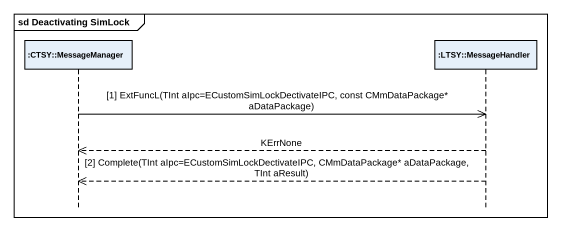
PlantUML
@startuml
mainframe sd Deactivating SimLock
hide footbox
participant ":CTSY::MessageManager" as CTSY_MessageManager
participant ":LTSY::MessageHandler" as LTSY_MessageHandler

CTSY_MessageManager ->> LTSY_MessageHandler : [1] ExtFuncL(TInt aIpc=ECustomSimLockDectivateIPC, const CMmDataPackage* aDataPackage)
LTSY_MessageHandler -->> CTSY_MessageManager : KErrNone
LTSY_MessageHandler -->> CTSY_MessageManager : [2] Complete(TInt aIpc=ECustomSimLockDectivateIPC, CMmDataPackage* aDataPackage, TInt aResult)
@enduml
